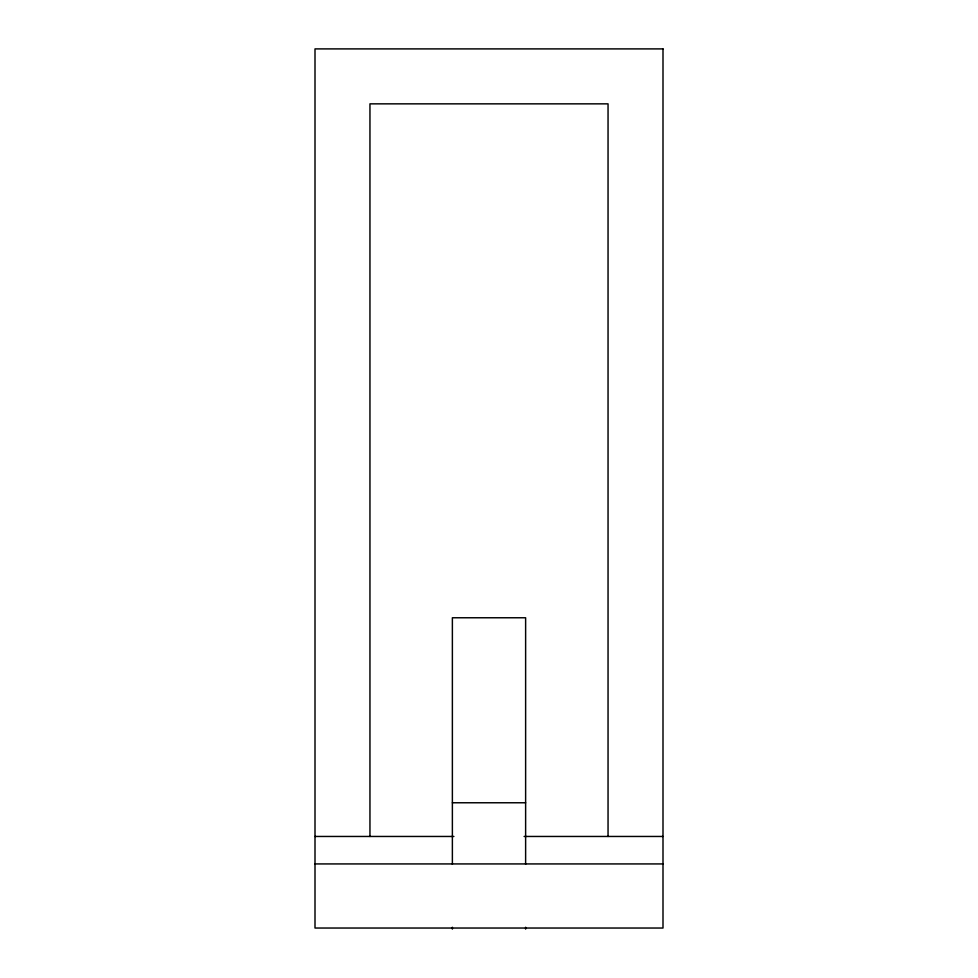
<?xml version="1.0" encoding="UTF-8"?>
<svg xmlns="http://www.w3.org/2000/svg" width="978" height="978" viewBox="0 0 978 978"><rect width="100%" height="100%" fill="white"/><g stroke="black" fill="none" stroke-linecap="round" stroke-linejoin="round"><path stroke-width="1.47" d="M452.374 802.767L525.626 802.767M315.002 836.459L453.89 836.459M524.11 836.459L662.998 836.459M315.002 863.929L662.998 863.929M608.047 836.459L608.047 103.851L369.953 103.851L369.953 836.459M525.626 864.271L525.626 617.766L452.374 617.766L452.374 864.271M525.626 927.254L525.626 929.1M452.374 927.254L452.374 929.1M662.998 48.9L315.002 48.9L315.002 928.036L662.998 928.036L662.998 48.9"/></g></svg>
